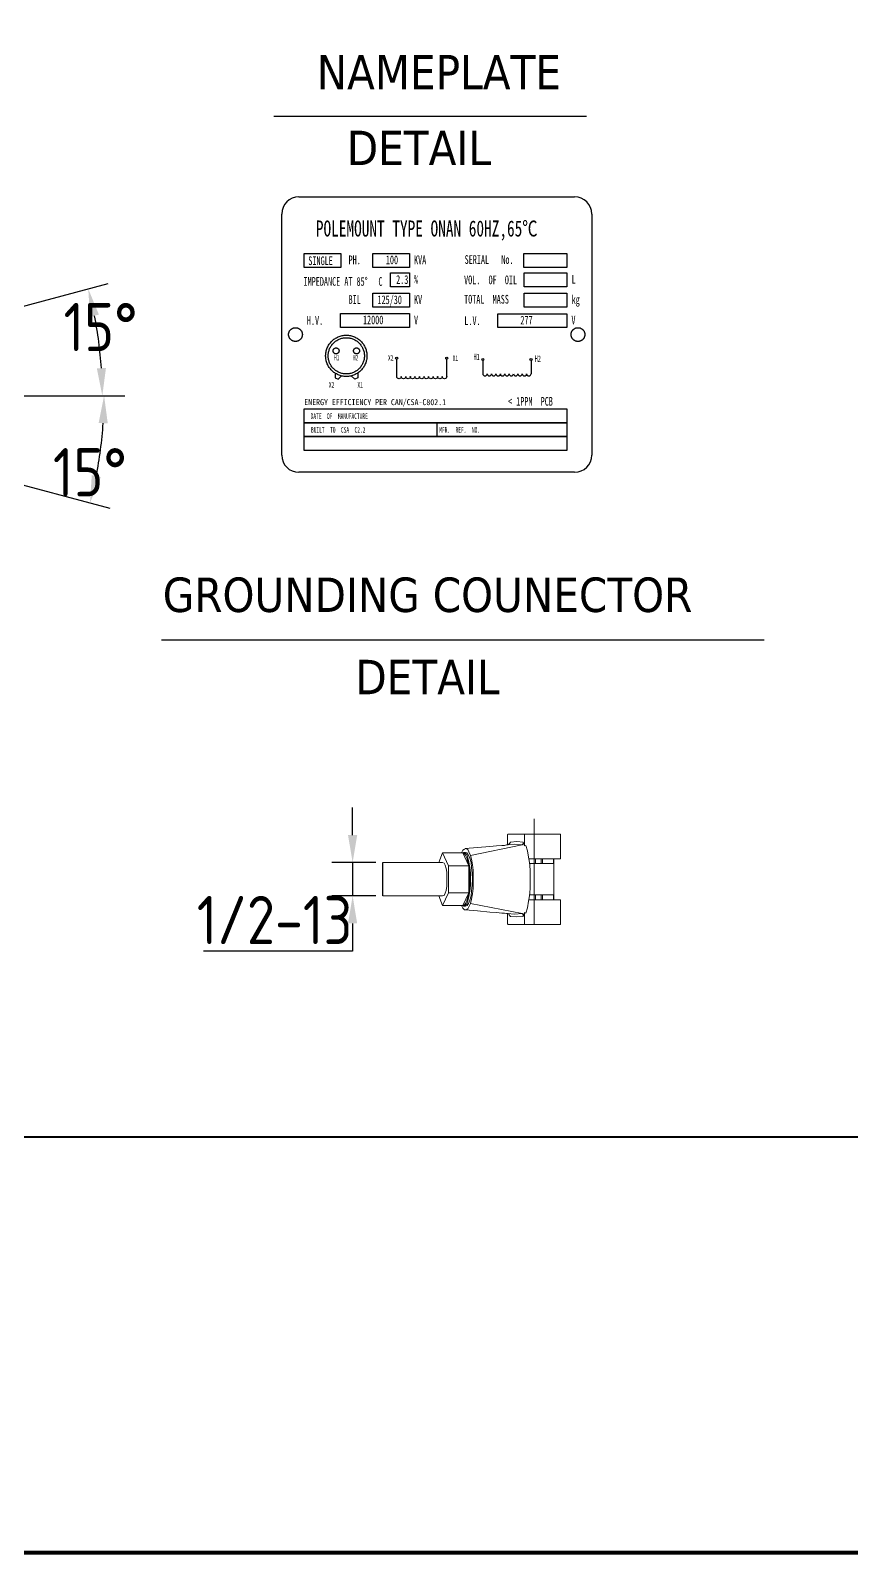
# Model space of a CAD drawing. Header units: millimetres. Extents: x 89051 to 218395, y -330386 to -125649.
# Drawn here: x 98857 to 100048, y -135984 to -133770 of the extents above; entities that cross this region are included whole.
import ezdxf

# ---------------------------------------------------------------- set-up
doc = ezdxf.new("R2010")
doc.units = ezdxf.units.MM
doc.header["$LTSCALE"] = 13
for name, pattern in [('ACAD_ISO04W100', [30, 24, -3, 0, -3]), ('CENTER', [50.8, 31.75, -6.35, 6.35, -6.35]), ('HIDDEN', [9.525, 6.35, -3.175])]:
    doc.linetypes.add(name, pattern=pattern)
doc.layers.get('0').update_dxf_attribs({"color": 1, "linetype": 'CENTER'})
for name, color, linetype in [('1', 4, 'Continuous'), ('2', 3, 'Continuous'), ('4', 2, 'HIDDEN'), ('CORE', 5, 'Continuous'), ('PDF_Visible (ANSI)', 7, 'Continuous'), ('PDF_Visible Narrow (ANSI)', 7, 'Continuous')]:
    doc.layers.add(name, color=color, linetype=linetype)
doc.layers.add('标注、文本', color=3, linetype='Continuous', lineweight=25)
doc.layers.add('铁心', color=3, linetype='Continuous', lineweight=0)
doc.styles.add('11', font='')
doc.styles.add('chinese', font='simhei.ttf')
doc.styles.get("Standard").update_dxf_attribs({"font": 'gbenor.shx', "bigfont": 'gbcbig.shx'})
doc.styles.add('Tahoma$001', font='tahoma.ttf', dxfattribs={"height": 2.159784})
doc.styles.add('仿宋体', font='')
doc.styles.get('11').set_extended_font_data('FangSong_GB2312')
doc.styles.get('仿宋体').set_extended_font_data('STFangsong')
doc.dimstyles.new('1-15', dxfattribs={"dimscale": 20, "dimtxt": 3.5, "dimasz": 2, "dimexe": 1.5, "dimexo": 0.5, "dimgap": 0.5, "dimtad": 1, "dimtoh": 1, "dimdec": 1, "dimdsep": 46, "dimtxsty": 'Standard', "dimcen": 2.5, "dimclrd": 3, "dimclre": 3, "dimclrt": 3, "dimadec": 0, "dimazin": 2, "dimtfac": 1, "dimtdec": 1, "dimtmove": 0, "dimatfit": 2, "dimfxl": 1, "dimarcsym": 0})

# ---------------------------------------------------------------- blocks, each defined once
blk = doc.blocks.new('*D594')
at = {"layer": 'Defpoints', "color": 0, "transparency": 16777216}
for p in [(98951.8, -134196.7), (98723.9, -134203.7), (98589.5, -134239.7), (97897.7, -134300.8), (98875.9, -134300.8)]:
    blk.add_point(p, dxfattribs=at)
at = {"layer": '标注、文本', "color": 3, "lineweight": -2, "transparency": 16777216}
for p, q in [((98733.5, -134201.1), (98969.4, -134137.9)), ((98885.9, -134300.8), (98990.9, -134300.8))]:
    blk.add_line(p, q, dxfattribs=at)
blk.add_arc((98361.7, -134300.8), 599.2, 3.8254, 11.1746, dxfattribs=at)
at = {"layer": '标注、文本', "color": 3, "transparency": 16777216}
for points in [[(98943, -134186.2), (98956, -134183.1), (98940.5, -134145.7)], [(98966.2, -134260.6), (98952.9, -134261), (98960.9, -134300.8)]]:
    blk.add_solid(points, dxfattribs=at)
at = {"layer": '标注、文本', "color": 3, "transparency": 16777216, "insert": (98958.4, -134201.1), "char_height": 70, "attachment_point": 5}
blk.add_mtext('15°', dxfattribs=at)
blk = doc.blocks.new('*D595')
at = {"layer": 'Defpoints', "color": 0, "transparency": 16777216}
for p in [(98597.5, -134300.8), (98736.6, -134300.8), (98961.2, -134353.2), (98589.5, -134361.8), (98723.9, -134397.8)]:
    blk.add_point(p, dxfattribs=at)
at = {"layer": '标注、文本', "color": 3, "lineweight": -2, "transparency": 16777216}
for p, q in [((98746.6, -134300.8), (98993.5, -134300.8)), ((98733.5, -134400.4), (98972, -134464.3))]:
    blk.add_line(p, q, dxfattribs=at)
blk.add_arc((98361.7, -134300.8), 601.8, 348.8087, 356.1913, dxfattribs=at)
at = {"layer": '标注、文本', "color": 3, "transparency": 16777216}
for points in [[(98955.5, -134340.5), (98968.8, -134341), (98963.5, -134300.8)], [(98958.6, -134419.1), (98945.6, -134416.1), (98943, -134456.5)]]:
    blk.add_solid(points, dxfattribs=at)
at = {"layer": '标注、文本', "color": 3, "transparency": 16777216, "insert": (98942.9, -134411.9), "char_height": 70, "attachment_point": 5}
blk.add_mtext('15°', dxfattribs=at)
blk = doc.blocks.new('*D587')
at = {"layer": 'Defpoints', "color": 0, "transparency": 16777216}
for p in [(99367.9, -134978.8), (99324.2, -135027.2), (99367.9, -135027.2)]:
    blk.add_point(p, dxfattribs=at)
at = {"layer": '标注、文本', "color": 3, "lineweight": -2, "transparency": 16777216}
for p, q in [((99324.2, -134938.8), (99324.2, -134898.8)), ((99357.9, -134978.8), (99294.2, -134978.8)), ((99324.2, -134978.8), (99324.2, -135027.2)), ((99357.9, -135027.2), (99294.2, -135027.2)), ((99324.2, -135067.2), (99324.2, -135107.2)), ((99324.2, -135107.2), (99107.6, -135107.2))]:
    blk.add_line(p, q, dxfattribs=at)
at = {"layer": '标注、文本', "color": 3, "transparency": 16777216}
for points in [[(99317.5, -134938.8), (99330.8, -134938.8), (99324.2, -134978.8)], [(99317.5, -135067.2), (99330.8, -135067.2), (99324.2, -135027.2)]]:
    blk.add_solid(points, dxfattribs=at)
at = {"layer": '标注、文本', "color": 3, "transparency": 16777216, "insert": (99210.9, -135062.2), "char_height": 70, "width": 108.503, "attachment_point": 5}
blk.add_mtext('1/2-13', dxfattribs=at)

msp = doc.modelspace()

# ---------------------------------------------------------------- linework, layer by layer
for p, q in [((99298.79, -134268.14), (99298.74, -134275.07)), ((99331.64, -134267.86), (99331.81, -134274.78)), ((99298.74, -134275.07), (99303.38, -134276.99)), ((99308.27, -134272.14), (99303.38, -134276.99)), ((99322.23, -134272.02), (99327.21, -134276.78)), ((99331.81, -134274.78), (99327.21, -134276.78)), ((99446.23, -134340.13), (99446.23, -134360.23))]:
    msp.add_line(p, q)
for points in [[(99253.81, -134094.38), (99306.99, -134094.38), (99306.99, -134114.48), (99253.81, -134114.48)], [(99353.34, -134094.38), (99406.52, -134094.38), (99406.52, -134114.48), (99353.34, -134114.48)], [(99572.74, -134094.38), (99635.28, -134094.38), (99635.28, -134114.48), (99572.74, -134114.48)], [(99379.27, -134122.59), (99406.52, -134122.59), (99406.52, -134142.69), (99379.27, -134142.69)], [(99572.94, -134122.59), (99635.28, -134122.59), (99635.28, -134142.69), (99572.94, -134142.69)], [(99353.34, -134151.98), (99406.52, -134151.98), (99406.52, -134172.08), (99353.34, -134172.08)], [(99572.94, -134151.98), (99635.28, -134151.98), (99635.28, -134172.08), (99572.94, -134172.08)], [(99306.5, -134181.56), (99406.52, -134181.56), (99406.52, -134201.66), (99306.5, -134201.66)], [(99534.97, -134181.89), (99634.99, -134181.89), (99634.99, -134201.98), (99534.97, -134201.98)], [(99253.81, -134320.03), (99635.28, -134320.03), (99635.28, -134340.13), (99253.81, -134340.13)], [(99253.81, -134340.13), (99635.28, -134340.13), (99635.28, -134360.23), (99253.81, -134360.23)], [(99253.81, -134360.23), (99635.28, -134360.23), (99635.28, -134380.33), (99253.81, -134380.33)]]:
    msp.add_lwpolyline(points, close=True)
for centre, radius in [((99315, -134242.94), 29.97), ((99315, -134242.94), 26.29), ((99300.16, -134235.73), 4.31), ((99329.84, -134235.73), 4.31)]:
    msp.add_circle(centre, radius)
at = {"layer": '1'}
for p, q in [((99246.23, -134012.05), (99646.23, -134012.05)), ((99221.23, -134387.05), (99221.23, -134037.05)), ((99671.23, -134037.05), (99671.23, -134387.05)), ((99646.23, -134412.05), (99246.23, -134412.05))]:
    msp.add_line(p, q, dxfattribs=at)
at = {"layer": '1', "color": 0, "lineweight": 40}
msp.add_line((97353.44, -135376.94), (103415.73, -135376.94), dxfattribs=at)
at = {"layer": '1', "color": 0, "lineweight": 40, "const_width": 5.53}
msp.add_lwpolyline([(97353.44, -135980.8), (103415.73, -135980.8), (103415.73, -131623.54), (97353.44, -131623.54), (97353.44, -135980.8)], dxfattribs=at)
at = {"layer": '1'}
for centre, start, end in [((99246.23, -134037.05), 90, 180), ((99646.23, -134037.05), 0, 90), ((99246.23, -134387.05), 180, 270), ((99646.23, -134387.05), 270, 0)]:
    msp.add_arc(centre, 25, start, end, dxfattribs=at)
at = {"layer": '2'}
for p, q in [((99513.08, -134249.72), (99513.08, -134268.86)), ((99583.13, -134249.72), (99583.13, -134268.86))]:
    msp.add_line(p, q, dxfattribs=at)
for points in [[(99388.3, -134272.82), (99388.3, -134247.95)], [(99460.9, -134272.82), (99460.9, -134247.95)]]:
    msp.add_lwpolyline(points, dxfattribs=at)
for centre, radius in [((99388.25, -134246.31), 1.64), ((99460.85, -134246.31), 1.64), ((99513.08, -134248.18), 1.55), ((99583.13, -134248.18), 1.55)]:
    msp.add_circle(centre, radius, dxfattribs=at)
for centre in [(99516.27, -134268.86), (99522.64, -134268.86), (99529, -134268.86), (99535.37, -134268.86), (99541.74, -134268.86), (99548.1, -134268.86), (99554.47, -134268.86), (99560.84, -134268.86), (99567.21, -134268.86), (99573.57, -134268.86), (99579.94, -134268.86)]:
    msp.add_arc(centre, 3.18, 180, 0, dxfattribs=at)
for points in [[(99394.86, -134272.88), (99394.86, -134274.72), (99393.37, -134276.21), (99391.53, -134276.21), (99389.69, -134276.21), (99388.19, -134274.72), (99388.19, -134272.88)], [(99401.42, -134272.88), (99401.42, -134274.72), (99399.93, -134276.21), (99398.09, -134276.21), (99396.25, -134276.21), (99394.76, -134274.72), (99394.76, -134272.88)], [(99407.98, -134272.88), (99407.98, -134274.72), (99406.49, -134276.21), (99404.65, -134276.21), (99402.81, -134276.21), (99401.32, -134274.72), (99401.32, -134272.88)], [(99414.55, -134272.88), (99414.55, -134274.72), (99413.05, -134276.21), (99411.21, -134276.21), (99409.37, -134276.21), (99407.88, -134274.72), (99407.88, -134272.88)], [(99421.21, -134272.88), (99421.21, -134274.72), (99419.72, -134276.21), (99417.88, -134276.21), (99416.04, -134276.21), (99414.55, -134274.72), (99414.55, -134272.88)], [(99427.78, -134272.88), (99427.78, -134274.72), (99426.28, -134276.21), (99424.44, -134276.21), (99422.6, -134276.21), (99421.11, -134274.72), (99421.11, -134272.88)], [(99434.44, -134272.88), (99434.44, -134274.72), (99432.95, -134276.21), (99431.11, -134276.21), (99429.27, -134276.21), (99427.78, -134274.72), (99427.78, -134272.88)], [(99441.11, -134272.88), (99441.11, -134274.72), (99439.62, -134276.21), (99437.78, -134276.21), (99435.94, -134276.21), (99434.44, -134274.72), (99434.44, -134272.88)], [(99447.67, -134272.88), (99447.67, -134274.72), (99446.18, -134276.21), (99444.34, -134276.21), (99442.5, -134276.21), (99441, -134274.72), (99441, -134272.88)], [(99454.23, -134272.88), (99454.23, -134274.72), (99452.74, -134276.21), (99450.9, -134276.21), (99449.06, -134276.21), (99447.57, -134274.72), (99447.57, -134272.88)], [(99460.9, -134272.88), (99460.9, -134274.72), (99459.41, -134276.21), (99457.57, -134276.21), (99455.73, -134276.21), (99454.23, -134274.72), (99454.23, -134272.88)]]:
    msp.add_open_spline(points, degree=3, knots=[0, 0, 0, 0, 1, 1, 1, 2, 2, 2, 2], dxfattribs=at)
at = {"layer": '4', "color": 0}
for centre in [(99241.23, -134212.05), (99651.23, -134212.05)]:
    msp.add_circle(centre, 10, dxfattribs=at)
at = {"layer": 'CORE', "color": 0, "linetype": 'ByBlock'}
msp.add_line((99367.92, -135027.19), (99367.92, -134978.75), dxfattribs=at)
at = {"layer": 'PDF_Visible (ANSI)', "lineweight": 13}
msp.add_line((99549.56, -134937.73), (99625.73, -134937.34), dxfattribs=at)
for points in [[(99487.45, -134958.44), (99505.42, -134956.88), (99523.39, -134955.31), (99532.76, -134954.53), (99540.58, -134953.75), (99544.48, -134953.75), (99547.61, -134952.97), (99549.95, -134952.97), (99549.95, -134952.97)], [(99570.26, -134952.97), (99495.26, -134968.59), (99496.83, -134974.06), (99498.39, -134981.88), (99499.17, -134989.69), (99499.17, -134998.28), (99499.17, -135007.66), (99499.17, -135016.25), (99498.39, -135024.06), (99496.83, -135031.88), (99495.26, -135038.13)], [(99548.39, -134952.97), (99549.17, -134952.97)], [(99549.17, -134939.69), (99549.17, -134938.13), (99549.95, -134937.34)], [(99549.17, -134952.97), (99549.17, -134939.69)], [(99553.08, -134949.06), (99552.3, -134950.63), (99551.51, -134951.41), (99550.73, -134952.19), (99549.17, -134952.97)], [(99571.83, -134949.06), (99573.39, -134954.53), (99573.39, -134937.34), (99549.95, -134937.34)], [(99570.26, -134952.97), (99571.05, -134952.19), (99571.83, -134951.41), (99571.83, -134949.06)], [(99625.73, -134973.28), (99625.73, -134937.34), (99573.39, -134937.34)], [(99575.73, -134953.75), (99573.39, -134954.53)], [(99575.73, -135052.19), (99578.08, -135044.38), (99579.64, -135035), (99581.2, -135024.84), (99581.98, -135013.91), (99581.98, -135002.97), (99581.98, -134992.03), (99581.2, -134981.09), (99579.64, -134970.94), (99578.08, -134961.56), (99575.73, -134953.75)], [(99492.92, -134983.44), (99484.33, -134964.69), (99454.64, -134964.69), (99449.17, -134978.75)], [(99492.92, -135022.5), (99492.92, -134983.44), (99463.23, -134983.44), (99454.64, -134964.69)], [(99481.98, -134964.69), (99484.33, -134960.78), (99486.67, -134959.22), (99489.01, -134958.44), (99491.36, -134960), (99492.92, -134963.13), (99495.26, -134968.59)], [(99482.76, -135041.25), (99485.11, -135042.03), (99487.45, -135041.25), (99489.8, -135038.91), (99491.36, -135034.22), (99492.92, -135027.97), (99494.48, -135020.16), (99495.26, -135011.56), (99495.26, -135002.97), (99495.26, -134994.38), (99494.48, -134985.78), (99492.92, -134977.97), (99491.36, -134971.72), (99489.8, -134967.03), (99487.45, -134964.69), (99485.11, -134963.91), (99482.76, -134964.69)], [(99484.33, -134964.69), (99485.89, -134965.47), (99488.23, -134967.81), (99489.8, -134971.72), (99491.36, -134977.19), (99492.92, -134983.44), (99493.7, -134991.25), (99493.7, -134999.06), (99493.7, -135006.88), (99493.7, -135014.69), (99492.92, -135022.5), (99491.36, -135028.75), (99489.8, -135034.22), (99488.23, -135038.13), (99485.89, -135040.47), (99484.33, -135041.25)], [(99488.23, -134963.91), (99490.58, -134964.69), (99492.14, -134967.81), (99494.48, -134972.5), (99496.05, -134978.75), (99496.83, -134985.78), (99497.61, -134994.38), (99498.39, -135002.97), (99497.61, -135011.56), (99496.83, -135020.16), (99496.05, -135027.19), (99494.48, -135033.44), (99492.14, -135038.13), (99490.58, -135041.25), (99488.23, -135042.03), (99485.11, -135042.03)], [(99488.23, -134963.91), (99485.11, -134963.91)], [(99580.42, -134973.28), (99625.73, -134973.28)], [(99589.8, -134980.31), (99589.8, -134973.28)], [(99597.61, -134980.31), (99597.61, -134973.28)], [(99599.95, -134980.31), (99599.95, -134973.28)], [(99615.58, -134980.31), (99615.58, -134973.28)], [(99616.36, -134973.28), (99616.36, -135032.66)], [(99454.64, -134978.75), (99456.98, -134979.53), (99458.55, -134982.66), (99460.11, -134987.34), (99460.89, -134992.81), (99460.89, -134999.84), (99460.89, -135006.09), (99460.89, -135013.13), (99460.11, -135019.38), (99458.55, -135023.28), (99456.98, -135026.41), (99454.64, -135027.19), (99367.92, -135027.19)], [(99454.64, -134978.75), (99367.92, -134978.75)], [(99484.33, -135041.25), (99492.92, -135022.5), (99463.23, -135022.5), (99463.23, -134983.44)], [(99615.58, -134980.31), (99580.42, -134980.31)], [(99484.33, -135041.25), (99454.64, -135041.25), (99449.17, -135027.19)], [(99454.64, -135041.25), (99463.23, -135022.5)], [(99495.26, -135038.13), (99492.92, -135042.81), (99491.36, -135045.94), (99489.01, -135047.5), (99486.67, -135047.5), (99484.33, -135045.16), (99481.98, -135041.25)], [(99570.26, -135052.97), (99495.26, -135038.13)], [(99615.58, -135025.63), (99580.42, -135025.63)], [(99580.42, -135032.66), (99625.73, -135032.66), (99625.73, -135068.59)], [(99589.8, -135025.63), (99589.8, -135032.66)], [(99597.61, -135025.63), (99597.61, -135032.66)], [(99599.95, -135025.63), (99599.95, -135032.66)], [(99615.58, -135025.63), (99615.58, -135032.66)], [(99549.95, -135052.97), (99547.61, -135052.97), (99544.48, -135052.19), (99540.58, -135052.19), (99532.76, -135051.41), (99523.39, -135050.63), (99505.42, -135049.06), (99487.45, -135047.5)], [(99549.17, -135052.97), (99548.39, -135052.97)], [(99549.17, -135052.97), (99549.17, -135066.25)], [(99549.17, -135052.97), (99550.73, -135053.75), (99551.51, -135054.53), (99553.08, -135056.88)], [(99573.39, -135051.41), (99573.39, -135068.59), (99549.95, -135068.59)], [(99571.83, -135056.88), (99571.83, -135056.09), (99571.83, -135054.53), (99571.05, -135053.75), (99570.26, -135052.97)], [(99571.83, -135056.88), (99573.39, -135051.41)], [(99573.39, -135051.41), (99575.73, -135052.19)], [(99549.95, -135068.59), (99549.17, -135067.81), (99549.17, -135066.25)], [(99625.73, -135068.59), (99573.39, -135068.59)]]:
    msp.add_lwpolyline(points, dxfattribs=at)
at = {"layer": 'PDF_Visible Narrow (ANSI)', "lineweight": 13}
for points in [[(99549.17, -134952.97), (99559.33, -134952.19), (99570.26, -134952.97)], [(99571.83, -134949.06), (99562.45, -134948.28), (99553.08, -134949.06)], [(99570.26, -135052.97), (99559.33, -135053.75), (99549.17, -135052.97)], [(99553.08, -135056.88), (99562.45, -135057.66), (99571.83, -135056.88)]]:
    msp.add_lwpolyline(points, dxfattribs=at)
at = {"layer": '标注、文本'}
for p, q in [((99209.82, -133894.81), (99663.49, -133894.81)), ((99046.99, -134655.2), (99921.66, -134655.2))]:
    msp.add_line(p, q, dxfattribs=at)
at = {"layer": '标注、文本', "color": 1, "linetype": 'ACAD_ISO04W100', "lineweight": 15}
msp.add_line((99587.65, -135068.59), (99587.65, -134915.04), dxfattribs=at)

# ---------------------------------------------------------------- texts
at = {"layer": '2'}
for s, height, style, width, p in [('SINGLE', 12.6, '仿宋体', 0.6, (99259.88, -134111.13)), ('PH.', 12.6, '仿宋体', 0.6, (99318.3, -134109.83)), ('100', 12.6, '仿宋体', 0.6, (99372.4, -134109.83)), ('KVA', 12.6, '仿宋体', 0.6, (99413.25, -134109.83)), ('SERIAL   No.', 12.6, '仿宋体', 0.6, (99486.74, -134109.42)), ('IMPEDANCE AT 85%%D', 12.6, '仿宋体', 0.6, (99252.96, -134141.2)), ('C', 12.6, '仿宋体', 0.6, (99361.61, -134141.3)), ('2.3', 12.6, '仿宋体', 0.6, (99387.35, -134138.47)), ('%%%', 12.6, '仿宋体', 0.6, (99413.25, -134138.04)), ('VOL.  OF  OIL', 12.6, '仿宋体', 0.6, (99485.93, -134138.94)), ('L', 12.6, '仿宋体', 0.6, (99642.01, -134138.04)), ('BIL', 12.6, '仿宋体', 0.6, (99318.3, -134167.43)), ('125/30', 12.6, '仿宋体', 0.6, (99360.23, -134167.77)), ('KV', 12.6, '仿宋体', 0.6, (99413.25, -134167.43)), ('TOTAL  MASS', 12.6, '仿宋体', 0.6, (99485.94, -134167.03)), ('kg', 12.6, '仿宋体', 0.6, (99642.01, -134167.43)), ('H.V.', 12.6, '仿宋体', 0.6, (99257.77, -134197.89)), ('V', 12.6, '仿宋体', 0.6, (99413.25, -134197.01)), ('L.V.', 12.6, '仿宋体', 0.6, (99486.24, -134198.22)), ('V', 12.6, '仿宋体', 0.6, (99641.72, -134197.34)), ('H1', 8.064, '仿宋体', 0.6, (99297.05, -134249.41)), ('H2', 8.064, '仿宋体', 0.6, (99324.54, -134249.59)), ('X2', 8.064, '仿宋体', 0.6, (99375.52, -134250.05)), ('X1', 8.064, '仿宋体', 0.6, (99469.39, -134250.38)), ('H1', 9.257, '仿宋体', 0.6, (99499.58, -134249.13)), ('H2', 9.257, '仿宋体', 0.6, (99588.39, -134251.66)), ('X2', 8.064, '仿宋体', 0.6, (99289.72, -134289.06)), ('X1', 8.064, '仿宋体', 0.6, (99331.12, -134289.12)), ('ENERGY EFFICIENCY PER CAN/CSA-C802.1', 8.75, '11', 0.8, (99254.06, -134314.53)), ('< 1PPM  PCB', 12.6, '仿宋体', 0.6, (99549.72, -134315.3)), ('DATE  OF  MANUFACTURE', 8.064, '仿宋体', 0.6, (99263.26, -134334.44)), ('BUILT  TO  CSA  C2.2', 8.064, '仿宋体', 0.6, (99263.74, -134354.54)), ('MFR.  REF.  NO.    ', 8.064, '仿宋体', 0.6, (99449.9, -134354.54))]:
    msp.add_text(s, height=height, dxfattribs=dict(at, style=style, width=width)).set_placement(p)
at = {"layer": '2', "color": 3, "true_color": 0x00ff00, "style": '仿宋体', "width": 0.6}
for s, p in [('12000', (99339.21, -134197.01)), ('277', (99567.68, -134197.34))]:
    msp.add_text(s, height=12.6, dxfattribs=at).set_placement(p)
at = {"layer": '4', "color": 2, "true_color": 0xffff00, "style": 'chinese', "width": 0.7}
msp.add_text('POLEMOUNT TYPE ONAN 60HZ,65℃', height=23.2987, dxfattribs=at).set_placement((99270.85, -134069.65))
at = {"layer": '铁心', "lineweight": 13, "style": 'Tahoma$001'}
for s, p in [('NAMEPLATE', (99272.01, -133856.06)), ('DETAIL', (99315.78, -133966)), ('GROUNDING COUNECTOR', (99048.63, -134614.86)), ('DETAIL', (99328.22, -134734.35))]:
    msp.add_text(s, height=50, dxfattribs=at).set_placement(p)

# ---------------------------------------------------------------- dimensions: what is measured, and where the dimension line sits
at = {"layer": '标注、文本'}
for base, line1, line2, picture, middle in [((98951.78, -134196.72), ((97897.72, -134300.78), (98875.86, -134300.78)), ((98589.51, -134239.73), (98723.87, -134203.73)), '*D594', (98958.38, -134246.08)), ((98961.22, -134353.23), ((98589.51, -134361.83), (98723.87, -134397.83)), ((98597.55, -134300.78), (98736.65, -134300.78)), '*D595', (98942.91, -134456.88))]:
    dim = msp.add_angular_dim_2l(base=base, line1=line1, line2=line2, dimstyle='1-15', dxfattribs=at)
    dim.commit()
    dim.dimension.update_dxf_attribs({"geometry": picture, "text_midpoint": middle, "dimtype": 162})
dim = msp.add_aligned_dim(p1=(99367.92, -134978.75), p2=(99367.92, -135027.19), distance=-43.75, text='1/2-13', dimstyle='1-15', dxfattribs=at)
dim.commit()
dim.dimension.update_dxf_attribs({"geometry": '*D587', "text_midpoint": (99210.88, -135062.19)})

doc.saveas('drawing.dxf')
